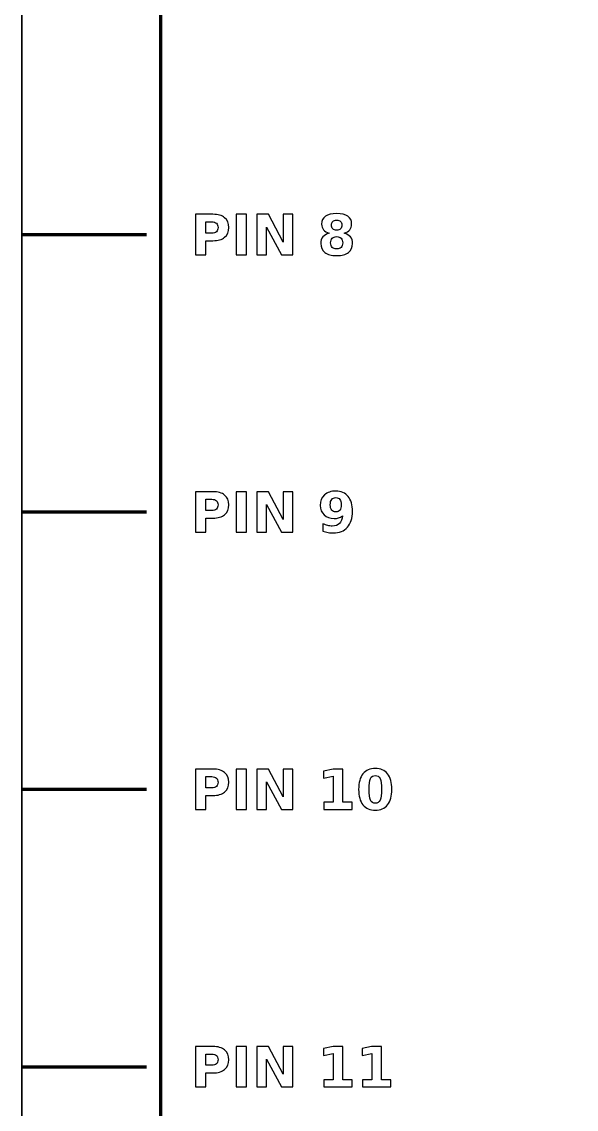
# Model space of a CAD drawing. Header units: centimetres. Extents: x -12.5 to -8.5, y -22.9 to -6.8.
# Drawn here: x -12.5 to -10.5, y -19.003 to -15.083 of the extents above; entities that cross this region are included whole.
import ezdxf

# ---------------------------------------------------------------- set-up
doc = ezdxf.new("R2010")
doc.units = ezdxf.units.CM
doc.header["$MEASUREMENT"] = 0
doc.layers.add('Layer 1', color=7, linetype='Continuous')

msp = doc.modelspace()

# ---------------------------------------------------------------- linework, layer by layer
at = {"layer": 'Layer 1', "color": 7, "lineweight": 35}
msp.add_open_spline([(-12.5, -6.85), (-12.5, -6.85), (-8.5, -6.85), (-8.5, -6.85), (-8.5, -6.85), (-8.5, -6.85), (-8.5, -22.85), (-8.5, -22.85), (-8.5, -22.85), (-8.5, -22.85), (-12.5, -22.85), (-12.5, -22.85), (-12.5, -22.85), (-12.5, -22.85), (-12.5, -6.85), (-12.5, -6.85)], degree=3, knots=[0, 0, 0, 0, 0.25, 0.25, 0.25, 0.25, 0.5, 0.5, 0.5, 0.5, 0.75, 0.75, 0.75, 0.75, 1, 1, 1, 1], dxfattribs=at)
at = {"layer": 'Layer 1', "color": 250, "lineweight": 100}
msp.add_open_spline([(-12, -8.6), (-12, -8.6), (-9, -8.6), (-9, -8.6), (-9, -8.6), (-9, -8.6), (-9, -22), (-9, -22), (-9, -22), (-9, -22), (-12, -22), (-12, -22), (-12, -22), (-12, -22), (-12, -8.6), (-12, -8.6)], degree=3, knots=[0, 0, 0, 0, 0.25, 0.25, 0.25, 0.25, 0.5, 0.5, 0.5, 0.5, 0.75, 0.75, 0.75, 0.75, 1, 1, 1, 1], dxfattribs=at)
at = {"layer": 'Layer 1', "color": 250}
for points, knots in [([(-11.8733, -15.7771), (-11.8733, -15.7771), (-11.8109, -15.7771), (-11.8109, -15.7771), (-11.8109, -15.7771), (-11.79234, -15.7771), (-11.7781, -15.78123), (-11.76817, -15.78947), (-11.76817, -15.78947), (-11.75824, -15.7977), (-11.75327, -15.80943), (-11.75327, -15.82467), (-11.75327, -15.82467), (-11.75327, -15.83993), (-11.75824, -15.8517), (-11.76817, -15.85993), (-11.76817, -15.85993), (-11.7781, -15.86817), (-11.79234, -15.8723), (-11.8109, -15.8723), (-11.8109, -15.8723), (-11.8109, -15.8723), (-11.8357, -15.8723), (-11.8357, -15.8723), (-11.8357, -15.8723), (-11.8357, -15.8723), (-11.8357, -15.9229), (-11.8357, -15.9229), (-11.8357, -15.9229), (-11.8357, -15.9229), (-11.8733, -15.9229), (-11.8733, -15.9229), (-11.8733, -15.9229), (-11.8733, -15.9229), (-11.8733, -15.7771), (-11.8733, -15.7771)], [0, 0, 0, 0, 0.1111111, 0.1111111, 0.1111111, 0.1111111, 0.2222222, 0.2222222, 0.2222222, 0.2222222, 0.3333333, 0.3333333, 0.3333333, 0.3333333, 0.4444444, 0.4444444, 0.4444444, 0.4444444, 0.5555556, 0.5555556, 0.5555556, 0.5555556, 0.6666667, 0.6666667, 0.6666667, 0.6666667, 0.7777778, 0.7777778, 0.7777778, 0.7777778, 0.8888889, 0.8888889, 0.8888889, 0.8888889, 1, 1, 1, 1]), ([(-11.72673, -15.7771), (-11.72673, -15.7771), (-11.68913, -15.7771), (-11.68913, -15.7771), (-11.68913, -15.7771), (-11.68913, -15.7771), (-11.68913, -15.9229), (-11.68913, -15.9229), (-11.68913, -15.9229), (-11.68913, -15.9229), (-11.72673, -15.9229), (-11.72673, -15.9229), (-11.72673, -15.9229), (-11.72673, -15.9229), (-11.72673, -15.7771), (-11.72673, -15.7771)], [0, 0, 0, 0, 0.25, 0.25, 0.25, 0.25, 0.5, 0.5, 0.5, 0.5, 0.75, 0.75, 0.75, 0.75, 1, 1, 1, 1]), ([(-11.65233, -15.7771), (-11.65233, -15.7771), (-11.61033, -15.7771), (-11.61033, -15.7771), (-11.61033, -15.7771), (-11.61033, -15.7771), (-11.5573, -15.8771), (-11.5573, -15.8771), (-11.5573, -15.8771), (-11.5573, -15.8771), (-11.5573, -15.7771), (-11.5573, -15.7771), (-11.5573, -15.7771), (-11.5573, -15.7771), (-11.52167, -15.7771), (-11.52167, -15.7771), (-11.52167, -15.7771), (-11.52167, -15.7771), (-11.52167, -15.9229), (-11.52167, -15.9229), (-11.52167, -15.9229), (-11.52167, -15.9229), (-11.56367, -15.9229), (-11.56367, -15.9229), (-11.56367, -15.9229), (-11.56367, -15.9229), (-11.6167, -15.8229), (-11.6167, -15.8229), (-11.6167, -15.8229), (-11.6167, -15.8229), (-11.6167, -15.9229), (-11.6167, -15.9229), (-11.6167, -15.9229), (-11.6167, -15.9229), (-11.65233, -15.9229), (-11.65233, -15.9229), (-11.65233, -15.9229), (-11.65233, -15.9229), (-11.65233, -15.7771), (-11.65233, -15.7771)], [0, 0, 0, 0, 0.1, 0.1, 0.1, 0.1, 0.2, 0.2, 0.2, 0.2, 0.3, 0.3, 0.3, 0.3, 0.4, 0.4, 0.4, 0.4, 0.5, 0.5, 0.5, 0.5, 0.6, 0.6, 0.6, 0.6, 0.7, 0.7, 0.7, 0.7, 0.8, 0.8, 0.8, 0.8, 0.9, 0.9, 0.9, 0.9, 1, 1, 1, 1]), ([(-11.39153, -15.84527), (-11.40037, -15.8426), (-11.40703, -15.8385), (-11.41153, -15.83297), (-11.41153, -15.83297), (-11.41603, -15.82743), (-11.41827, -15.82053), (-11.41827, -15.81227), (-11.41827, -15.81227), (-11.41827, -15.79997), (-11.41367, -15.79057), (-11.4045, -15.78413), (-11.4045, -15.78413), (-11.39533, -15.7777), (-11.38183, -15.77447), (-11.36407, -15.77447), (-11.36407, -15.77447), (-11.34643, -15.77447), (-11.333, -15.77767), (-11.32383, -15.7841), (-11.32383, -15.7841), (-11.31467, -15.7905), (-11.31007, -15.7999), (-11.31007, -15.81227), (-11.31007, -15.81227), (-11.31007, -15.82053), (-11.31233, -15.82743), (-11.31683, -15.83297), (-11.31683, -15.83297), (-11.32137, -15.8385), (-11.32807, -15.8426), (-11.3369, -15.84527), (-11.3369, -15.84527), (-11.327, -15.848), (-11.31953, -15.85243), (-11.3145, -15.8586), (-11.3145, -15.8586), (-11.30947, -15.86473), (-11.30693, -15.8725), (-11.30693, -15.8819), (-11.30693, -15.8819), (-11.30693, -15.89633), (-11.31173, -15.90727), (-11.32133, -15.91463), (-11.32133, -15.91463), (-11.33093, -15.92203), (-11.3452, -15.92573), (-11.36407, -15.92573), (-11.36407, -15.92573), (-11.38303, -15.92573), (-11.39733, -15.92203), (-11.407, -15.91463), (-11.407, -15.91463), (-11.41667, -15.90727), (-11.4215, -15.89633), (-11.4215, -15.8819), (-11.4215, -15.8819), (-11.4215, -15.8725), (-11.41897, -15.86473), (-11.41393, -15.8586), (-11.41393, -15.8586), (-11.4089, -15.85243), (-11.40143, -15.848), (-11.39153, -15.84527)], [0, 0, 0, 0, 0.0625, 0.0625, 0.0625, 0.0625, 0.125, 0.125, 0.125, 0.125, 0.1875, 0.1875, 0.1875, 0.1875, 0.25, 0.25, 0.25, 0.25, 0.3125, 0.3125, 0.3125, 0.3125, 0.375, 0.375, 0.375, 0.375, 0.4375, 0.4375, 0.4375, 0.4375, 0.5, 0.5, 0.5, 0.5, 0.5625, 0.5625, 0.5625, 0.5625, 0.625, 0.625, 0.625, 0.625, 0.6875, 0.6875, 0.6875, 0.6875, 0.75, 0.75, 0.75, 0.75, 0.8125, 0.8125, 0.8125, 0.8125, 0.875, 0.875, 0.875, 0.875, 0.9375, 0.9375, 0.9375, 0.9375, 1, 1, 1, 1]), ([(-11.38273, -15.81607), (-11.38273, -15.82187), (-11.38113, -15.82633), (-11.3779, -15.82943), (-11.3779, -15.82943), (-11.37467, -15.83257), (-11.37007, -15.83413), (-11.36407, -15.83413), (-11.36407, -15.83413), (-11.3582, -15.83413), (-11.35367, -15.83257), (-11.3505, -15.82943), (-11.3505, -15.82943), (-11.3473, -15.82633), (-11.3457, -15.82187), (-11.3457, -15.81607), (-11.3457, -15.81607), (-11.3457, -15.81027), (-11.3473, -15.80583), (-11.3505, -15.80273), (-11.3505, -15.80273), (-11.35367, -15.79963), (-11.3582, -15.7981), (-11.36407, -15.7981), (-11.36407, -15.7981), (-11.37007, -15.7981), (-11.37467, -15.79967), (-11.3779, -15.8028), (-11.3779, -15.8028), (-11.38113, -15.8059), (-11.38273, -15.81033), (-11.38273, -15.81607)], [0, 0, 0, 0, 0.125, 0.125, 0.125, 0.125, 0.25, 0.25, 0.25, 0.25, 0.375, 0.375, 0.375, 0.375, 0.5, 0.5, 0.5, 0.5, 0.625, 0.625, 0.625, 0.625, 0.75, 0.75, 0.75, 0.75, 0.875, 0.875, 0.875, 0.875, 1, 1, 1, 1]), ([(-11.8357, -15.80433), (-11.8357, -15.80433), (-11.8357, -15.84507), (-11.8357, -15.84507), (-11.8357, -15.84507), (-11.8357, -15.84507), (-11.8149, -15.84507), (-11.8149, -15.84507), (-11.8149, -15.84507), (-11.8076, -15.84507), (-11.80197, -15.8433), (-11.798, -15.83973), (-11.798, -15.83973), (-11.79404, -15.8362), (-11.79204, -15.83117), (-11.79204, -15.82467), (-11.79204, -15.82467), (-11.79204, -15.81813), (-11.79404, -15.81313), (-11.798, -15.8096), (-11.798, -15.8096), (-11.80197, -15.8061), (-11.8076, -15.80433), (-11.8149, -15.80433), (-11.8149, -15.80433), (-11.8149, -15.80433), (-11.8357, -15.80433), (-11.8357, -15.80433)], [0, 0, 0, 0, 0.1428571, 0.1428571, 0.1428571, 0.1428571, 0.2857143, 0.2857143, 0.2857143, 0.2857143, 0.4285714, 0.4285714, 0.4285714, 0.4285714, 0.5714286, 0.5714286, 0.5714286, 0.5714286, 0.7142857, 0.7142857, 0.7142857, 0.7142857, 0.8571429, 0.8571429, 0.8571429, 0.8571429, 1, 1, 1, 1]), ([(-11.36407, -15.85767), (-11.3711, -15.85767), (-11.37653, -15.8596), (-11.3803, -15.86343), (-11.3803, -15.86343), (-11.38407, -15.86727), (-11.38597, -15.87277), (-11.38597, -15.87993), (-11.38597, -15.87993), (-11.38597, -15.8871), (-11.38407, -15.89257), (-11.3803, -15.8964), (-11.3803, -15.8964), (-11.37653, -15.9002), (-11.3711, -15.9021), (-11.36407, -15.9021), (-11.36407, -15.9021), (-11.3571, -15.9021), (-11.35177, -15.9002), (-11.34803, -15.8964), (-11.34803, -15.8964), (-11.34433, -15.89257), (-11.34247, -15.8871), (-11.34247, -15.87993), (-11.34247, -15.87993), (-11.34247, -15.8727), (-11.34433, -15.8672), (-11.34803, -15.86337), (-11.34803, -15.86337), (-11.35177, -15.85957), (-11.3571, -15.85767), (-11.36407, -15.85767)], [0, 0, 0, 0, 0.125, 0.125, 0.125, 0.125, 0.25, 0.25, 0.25, 0.25, 0.375, 0.375, 0.375, 0.375, 0.5, 0.5, 0.5, 0.5, 0.625, 0.625, 0.625, 0.625, 0.75, 0.75, 0.75, 0.75, 0.875, 0.875, 0.875, 0.875, 1, 1, 1, 1]), ([(-11.8733, -16.7771), (-11.8733, -16.7771), (-11.8109, -16.7771), (-11.8109, -16.7771), (-11.8109, -16.7771), (-11.79234, -16.7771), (-11.7781, -16.78123), (-11.76817, -16.78947), (-11.76817, -16.78947), (-11.75824, -16.7977), (-11.75327, -16.80943), (-11.75327, -16.82467), (-11.75327, -16.82467), (-11.75327, -16.83993), (-11.75824, -16.8517), (-11.76817, -16.85993), (-11.76817, -16.85993), (-11.7781, -16.86817), (-11.79234, -16.8723), (-11.8109, -16.8723), (-11.8109, -16.8723), (-11.8109, -16.8723), (-11.8357, -16.8723), (-11.8357, -16.8723), (-11.8357, -16.8723), (-11.8357, -16.8723), (-11.8357, -16.9229), (-11.8357, -16.9229), (-11.8357, -16.9229), (-11.8357, -16.9229), (-11.8733, -16.9229), (-11.8733, -16.9229), (-11.8733, -16.9229), (-11.8733, -16.9229), (-11.8733, -16.7771), (-11.8733, -16.7771)], [0, 0, 0, 0, 0.1111111, 0.1111111, 0.1111111, 0.1111111, 0.2222222, 0.2222222, 0.2222222, 0.2222222, 0.3333333, 0.3333333, 0.3333333, 0.3333333, 0.4444444, 0.4444444, 0.4444444, 0.4444444, 0.5555556, 0.5555556, 0.5555556, 0.5555556, 0.6666667, 0.6666667, 0.6666667, 0.6666667, 0.7777778, 0.7777778, 0.7777778, 0.7777778, 0.8888889, 0.8888889, 0.8888889, 0.8888889, 1, 1, 1, 1]), ([(-11.72673, -16.7771), (-11.72673, -16.7771), (-11.68913, -16.7771), (-11.68913, -16.7771), (-11.68913, -16.7771), (-11.68913, -16.7771), (-11.68913, -16.9229), (-11.68913, -16.9229), (-11.68913, -16.9229), (-11.68913, -16.9229), (-11.72673, -16.9229), (-11.72673, -16.9229), (-11.72673, -16.9229), (-11.72673, -16.9229), (-11.72673, -16.7771), (-11.72673, -16.7771)], [0, 0, 0, 0, 0.25, 0.25, 0.25, 0.25, 0.5, 0.5, 0.5, 0.5, 0.75, 0.75, 0.75, 0.75, 1, 1, 1, 1]), ([(-11.65233, -16.7771), (-11.65233, -16.7771), (-11.61033, -16.7771), (-11.61033, -16.7771), (-11.61033, -16.7771), (-11.61033, -16.7771), (-11.5573, -16.8771), (-11.5573, -16.8771), (-11.5573, -16.8771), (-11.5573, -16.8771), (-11.5573, -16.7771), (-11.5573, -16.7771), (-11.5573, -16.7771), (-11.5573, -16.7771), (-11.52167, -16.7771), (-11.52167, -16.7771), (-11.52167, -16.7771), (-11.52167, -16.7771), (-11.52167, -16.9229), (-11.52167, -16.9229), (-11.52167, -16.9229), (-11.52167, -16.9229), (-11.56367, -16.9229), (-11.56367, -16.9229), (-11.56367, -16.9229), (-11.56367, -16.9229), (-11.6167, -16.8229), (-11.6167, -16.8229), (-11.6167, -16.8229), (-11.6167, -16.8229), (-11.6167, -16.9229), (-11.6167, -16.9229), (-11.6167, -16.9229), (-11.6167, -16.9229), (-11.65233, -16.9229), (-11.65233, -16.9229), (-11.65233, -16.9229), (-11.65233, -16.9229), (-11.65233, -16.7771), (-11.65233, -16.7771)], [0, 0, 0, 0, 0.1, 0.1, 0.1, 0.1, 0.2, 0.2, 0.2, 0.2, 0.3, 0.3, 0.3, 0.3, 0.4, 0.4, 0.4, 0.4, 0.5, 0.5, 0.5, 0.5, 0.6, 0.6, 0.6, 0.6, 0.7, 0.7, 0.7, 0.7, 0.8, 0.8, 0.8, 0.8, 0.9, 0.9, 0.9, 0.9, 1, 1, 1, 1]), ([(-11.41367, -16.9197), (-11.41367, -16.9197), (-11.41367, -16.89273), (-11.41367, -16.89273), (-11.41367, -16.89273), (-11.40767, -16.89553), (-11.40193, -16.89763), (-11.39647, -16.89903), (-11.39647, -16.89903), (-11.391, -16.90043), (-11.3856, -16.90113), (-11.38027, -16.90113), (-11.38027, -16.90113), (-11.36907, -16.90113), (-11.36037, -16.89803), (-11.3541, -16.8918), (-11.3541, -16.8918), (-11.34787, -16.8856), (-11.34417, -16.87637), (-11.34307, -16.86413), (-11.34307, -16.86413), (-11.3475, -16.8674), (-11.3522, -16.86983), (-11.35723, -16.87147), (-11.35723, -16.87147), (-11.36223, -16.8731), (-11.36767, -16.8739), (-11.37353, -16.8739), (-11.37353, -16.8739), (-11.38843, -16.8739), (-11.40047, -16.86957), (-11.4096, -16.86087), (-11.4096, -16.86087), (-11.41877, -16.85217), (-11.42333, -16.84073), (-11.42333, -16.82653), (-11.42333, -16.82653), (-11.42333, -16.81083), (-11.41823, -16.79827), (-11.40807, -16.78883), (-11.40807, -16.78883), (-11.39787, -16.7794), (-11.3842, -16.77467), (-11.3671, -16.77467), (-11.3671, -16.77467), (-11.34807, -16.77467), (-11.33337, -16.78107), (-11.32297, -16.7939), (-11.32297, -16.7939), (-11.31253, -16.80673), (-11.30733, -16.82487), (-11.30733, -16.8483), (-11.30733, -16.8483), (-11.30733, -16.87237), (-11.31343, -16.8913), (-11.3256, -16.90507), (-11.3256, -16.90507), (-11.33777, -16.91883), (-11.35447, -16.92573), (-11.37567, -16.92573), (-11.37567, -16.92573), (-11.38253, -16.92573), (-11.38907, -16.92523), (-11.3953, -16.92423), (-11.3953, -16.92423), (-11.40157, -16.92323), (-11.40767, -16.9217), (-11.41367, -16.9197)], [0, 0, 0, 0, 0.0588235, 0.0588235, 0.0588235, 0.0588235, 0.1176471, 0.1176471, 0.1176471, 0.1176471, 0.1764706, 0.1764706, 0.1764706, 0.1764706, 0.2352941, 0.2352941, 0.2352941, 0.2352941, 0.2941176, 0.2941176, 0.2941176, 0.2941176, 0.3529412, 0.3529412, 0.3529412, 0.3529412, 0.4117647, 0.4117647, 0.4117647, 0.4117647, 0.4705882, 0.4705882, 0.4705882, 0.4705882, 0.5294118, 0.5294118, 0.5294118, 0.5294118, 0.5882353, 0.5882353, 0.5882353, 0.5882353, 0.6470588, 0.6470588, 0.6470588, 0.6470588, 0.7058824, 0.7058824, 0.7058824, 0.7058824, 0.7647059, 0.7647059, 0.7647059, 0.7647059, 0.8235294, 0.8235294, 0.8235294, 0.8235294, 0.8823529, 0.8823529, 0.8823529, 0.8823529, 0.9411765, 0.9411765, 0.9411765, 0.9411765, 1, 1, 1, 1]), ([(-11.8357, -16.80433), (-11.8357, -16.80433), (-11.8357, -16.84507), (-11.8357, -16.84507), (-11.8357, -16.84507), (-11.8357, -16.84507), (-11.8149, -16.84507), (-11.8149, -16.84507), (-11.8149, -16.84507), (-11.8076, -16.84507), (-11.80197, -16.8433), (-11.798, -16.83973), (-11.798, -16.83973), (-11.79404, -16.8362), (-11.79204, -16.83117), (-11.79204, -16.82467), (-11.79204, -16.82467), (-11.79204, -16.81813), (-11.79404, -16.81313), (-11.798, -16.8096), (-11.798, -16.8096), (-11.80197, -16.8061), (-11.8076, -16.80433), (-11.8149, -16.80433), (-11.8149, -16.80433), (-11.8149, -16.80433), (-11.8357, -16.80433), (-11.8357, -16.80433)], [0, 0, 0, 0, 0.1428571, 0.1428571, 0.1428571, 0.1428571, 0.2857143, 0.2857143, 0.2857143, 0.2857143, 0.4285714, 0.4285714, 0.4285714, 0.4285714, 0.5714286, 0.5714286, 0.5714286, 0.5714286, 0.7142857, 0.7142857, 0.7142857, 0.7142857, 0.8571429, 0.8571429, 0.8571429, 0.8571429, 1, 1, 1, 1]), ([(-11.36727, -16.8495), (-11.3607, -16.8495), (-11.35577, -16.84737), (-11.35243, -16.8431), (-11.35243, -16.8431), (-11.34913, -16.83883), (-11.34747, -16.83243), (-11.34747, -16.8239), (-11.34747, -16.8239), (-11.34747, -16.81543), (-11.34913, -16.80903), (-11.35243, -16.80473), (-11.35243, -16.80473), (-11.35577, -16.80043), (-11.3607, -16.7983), (-11.36727, -16.7983), (-11.36727, -16.7983), (-11.37387, -16.7983), (-11.3788, -16.80043), (-11.38213, -16.80473), (-11.38213, -16.80473), (-11.38543, -16.80903), (-11.3871, -16.81543), (-11.3871, -16.8239), (-11.3871, -16.8239), (-11.3871, -16.83243), (-11.38543, -16.83883), (-11.38213, -16.8431), (-11.38213, -16.8431), (-11.3788, -16.84737), (-11.37387, -16.8495), (-11.36727, -16.8495)], [0, 0, 0, 0, 0.125, 0.125, 0.125, 0.125, 0.25, 0.25, 0.25, 0.25, 0.375, 0.375, 0.375, 0.375, 0.5, 0.5, 0.5, 0.5, 0.625, 0.625, 0.625, 0.625, 0.75, 0.75, 0.75, 0.75, 0.875, 0.875, 0.875, 0.875, 1, 1, 1, 1]), ([(-11.8733, -17.7771), (-11.8733, -17.7771), (-11.8109, -17.7771), (-11.8109, -17.7771), (-11.8109, -17.7771), (-11.79234, -17.7771), (-11.7781, -17.78123), (-11.76817, -17.78947), (-11.76817, -17.78947), (-11.75824, -17.7977), (-11.75327, -17.80943), (-11.75327, -17.82467), (-11.75327, -17.82467), (-11.75327, -17.83993), (-11.75824, -17.8517), (-11.76817, -17.85993), (-11.76817, -17.85993), (-11.7781, -17.86817), (-11.79234, -17.8723), (-11.8109, -17.8723), (-11.8109, -17.8723), (-11.8109, -17.8723), (-11.8357, -17.8723), (-11.8357, -17.8723), (-11.8357, -17.8723), (-11.8357, -17.8723), (-11.8357, -17.9229), (-11.8357, -17.9229), (-11.8357, -17.9229), (-11.8357, -17.9229), (-11.8733, -17.9229), (-11.8733, -17.9229), (-11.8733, -17.9229), (-11.8733, -17.9229), (-11.8733, -17.7771), (-11.8733, -17.7771)], [0, 0, 0, 0, 0.1111111, 0.1111111, 0.1111111, 0.1111111, 0.2222222, 0.2222222, 0.2222222, 0.2222222, 0.3333333, 0.3333333, 0.3333333, 0.3333333, 0.4444444, 0.4444444, 0.4444444, 0.4444444, 0.5555556, 0.5555556, 0.5555556, 0.5555556, 0.6666667, 0.6666667, 0.6666667, 0.6666667, 0.7777778, 0.7777778, 0.7777778, 0.7777778, 0.8888889, 0.8888889, 0.8888889, 0.8888889, 1, 1, 1, 1]), ([(-11.72673, -17.7771), (-11.72673, -17.7771), (-11.68913, -17.7771), (-11.68913, -17.7771), (-11.68913, -17.7771), (-11.68913, -17.7771), (-11.68913, -17.9229), (-11.68913, -17.9229), (-11.68913, -17.9229), (-11.68913, -17.9229), (-11.72673, -17.9229), (-11.72673, -17.9229), (-11.72673, -17.9229), (-11.72673, -17.9229), (-11.72673, -17.7771), (-11.72673, -17.7771)], [0, 0, 0, 0, 0.25, 0.25, 0.25, 0.25, 0.5, 0.5, 0.5, 0.5, 0.75, 0.75, 0.75, 0.75, 1, 1, 1, 1]), ([(-11.65233, -17.7771), (-11.65233, -17.7771), (-11.61033, -17.7771), (-11.61033, -17.7771), (-11.61033, -17.7771), (-11.61033, -17.7771), (-11.5573, -17.8771), (-11.5573, -17.8771), (-11.5573, -17.8771), (-11.5573, -17.8771), (-11.5573, -17.7771), (-11.5573, -17.7771), (-11.5573, -17.7771), (-11.5573, -17.7771), (-11.52167, -17.7771), (-11.52167, -17.7771), (-11.52167, -17.7771), (-11.52167, -17.7771), (-11.52167, -17.9229), (-11.52167, -17.9229), (-11.52167, -17.9229), (-11.52167, -17.9229), (-11.56367, -17.9229), (-11.56367, -17.9229), (-11.56367, -17.9229), (-11.56367, -17.9229), (-11.6167, -17.8229), (-11.6167, -17.8229), (-11.6167, -17.8229), (-11.6167, -17.8229), (-11.6167, -17.9229), (-11.6167, -17.9229), (-11.6167, -17.9229), (-11.6167, -17.9229), (-11.65233, -17.9229), (-11.65233, -17.9229), (-11.65233, -17.9229), (-11.65233, -17.9229), (-11.65233, -17.7771), (-11.65233, -17.7771)], [0, 0, 0, 0, 0.1, 0.1, 0.1, 0.1, 0.2, 0.2, 0.2, 0.2, 0.3, 0.3, 0.3, 0.3, 0.4, 0.4, 0.4, 0.4, 0.5, 0.5, 0.5, 0.5, 0.6, 0.6, 0.6, 0.6, 0.7, 0.7, 0.7, 0.7, 0.8, 0.8, 0.8, 0.8, 0.9, 0.9, 0.9, 0.9, 1, 1, 1, 1]), ([(-11.41027, -17.89693), (-11.41027, -17.89693), (-11.37707, -17.89693), (-11.37707, -17.89693), (-11.37707, -17.89693), (-11.37707, -17.89693), (-11.37707, -17.8027), (-11.37707, -17.8027), (-11.37707, -17.8027), (-11.37707, -17.8027), (-11.41113, -17.80973), (-11.41113, -17.80973), (-11.41113, -17.80973), (-11.41113, -17.80973), (-11.41113, -17.78413), (-11.41113, -17.78413), (-11.41113, -17.78413), (-11.41113, -17.78413), (-11.37727, -17.7771), (-11.37727, -17.7771), (-11.37727, -17.7771), (-11.37727, -17.7771), (-11.34153, -17.7771), (-11.34153, -17.7771), (-11.34153, -17.7771), (-11.34153, -17.7771), (-11.34153, -17.89693), (-11.34153, -17.89693), (-11.34153, -17.89693), (-11.34153, -17.89693), (-11.30833, -17.89693), (-11.30833, -17.89693), (-11.30833, -17.89693), (-11.30833, -17.89693), (-11.30833, -17.9229), (-11.30833, -17.9229), (-11.30833, -17.9229), (-11.30833, -17.9229), (-11.41027, -17.9229), (-11.41027, -17.9229), (-11.41027, -17.9229), (-11.41027, -17.9229), (-11.41027, -17.89693), (-11.41027, -17.89693)], [0, 0, 0, 0, 0.0909091, 0.0909091, 0.0909091, 0.0909091, 0.1818182, 0.1818182, 0.1818182, 0.1818182, 0.2727273, 0.2727273, 0.2727273, 0.2727273, 0.3636364, 0.3636364, 0.3636364, 0.3636364, 0.4545455, 0.4545455, 0.4545455, 0.4545455, 0.5454545, 0.5454545, 0.5454545, 0.5454545, 0.6363636, 0.6363636, 0.6363636, 0.6363636, 0.7272727, 0.7272727, 0.7272727, 0.7272727, 0.8181818, 0.8181818, 0.8181818, 0.8181818, 0.9090909, 0.9090909, 0.9090909, 0.9090909, 1, 1, 1, 1]), ([(-11.16493, -17.85013), (-11.16493, -17.8743), (-11.17013, -17.89293), (-11.18056, -17.90607), (-11.18056, -17.90607), (-11.19096, -17.91917), (-11.20576, -17.92573), (-11.2249, -17.92573), (-11.2249, -17.92573), (-11.2441, -17.92573), (-11.25893, -17.91917), (-11.26933, -17.90607), (-11.26933, -17.90607), (-11.27976, -17.89293), (-11.28496, -17.8743), (-11.28496, -17.85013), (-11.28496, -17.85013), (-11.28496, -17.82593), (-11.27976, -17.80727), (-11.26933, -17.79413), (-11.26933, -17.79413), (-11.25893, -17.78103), (-11.2441, -17.77447), (-11.2249, -17.77447), (-11.2249, -17.77447), (-11.20576, -17.77447), (-11.19096, -17.78103), (-11.18056, -17.79413), (-11.18056, -17.79413), (-11.17013, -17.80727), (-11.16493, -17.82593), (-11.16493, -17.85013)], [0, 0, 0, 0, 0.125, 0.125, 0.125, 0.125, 0.25, 0.25, 0.25, 0.25, 0.375, 0.375, 0.375, 0.375, 0.5, 0.5, 0.5, 0.5, 0.625, 0.625, 0.625, 0.625, 0.75, 0.75, 0.75, 0.75, 0.875, 0.875, 0.875, 0.875, 1, 1, 1, 1]), ([(-11.8357, -17.80433), (-11.8357, -17.80433), (-11.8357, -17.84507), (-11.8357, -17.84507), (-11.8357, -17.84507), (-11.8357, -17.84507), (-11.8149, -17.84507), (-11.8149, -17.84507), (-11.8149, -17.84507), (-11.8076, -17.84507), (-11.80197, -17.8433), (-11.798, -17.83973), (-11.798, -17.83973), (-11.79404, -17.8362), (-11.79204, -17.83117), (-11.79204, -17.82467), (-11.79204, -17.82467), (-11.79204, -17.81813), (-11.79404, -17.81313), (-11.798, -17.8096), (-11.798, -17.8096), (-11.80197, -17.8061), (-11.8076, -17.80433), (-11.8149, -17.80433), (-11.8149, -17.80433), (-11.8149, -17.80433), (-11.8357, -17.80433), (-11.8357, -17.80433)], [0, 0, 0, 0, 0.1428571, 0.1428571, 0.1428571, 0.1428571, 0.2857143, 0.2857143, 0.2857143, 0.2857143, 0.4285714, 0.4285714, 0.4285714, 0.4285714, 0.5714286, 0.5714286, 0.5714286, 0.5714286, 0.7142857, 0.7142857, 0.7142857, 0.7142857, 0.8571429, 0.8571429, 0.8571429, 0.8571429, 1, 1, 1, 1]), ([(-11.20253, -17.84987), (-11.20253, -17.83163), (-11.20423, -17.8188), (-11.20766, -17.81133), (-11.20766, -17.81133), (-11.21106, -17.8039), (-11.21683, -17.80017), (-11.2249, -17.80017), (-11.2249, -17.80017), (-11.23296, -17.80017), (-11.23873, -17.8039), (-11.2422, -17.81133), (-11.2422, -17.81133), (-11.24563, -17.8188), (-11.24736, -17.83163), (-11.24736, -17.84987), (-11.24736, -17.84987), (-11.24736, -17.86827), (-11.24563, -17.88127), (-11.2422, -17.8888), (-11.2422, -17.8888), (-11.23873, -17.89637), (-11.23296, -17.90013), (-11.2249, -17.90013), (-11.2249, -17.90013), (-11.2169, -17.90013), (-11.21116, -17.89637), (-11.2077, -17.8888), (-11.2077, -17.8888), (-11.20426, -17.88127), (-11.20253, -17.86827), (-11.20253, -17.84987)], [0, 0, 0, 0, 0.125, 0.125, 0.125, 0.125, 0.25, 0.25, 0.25, 0.25, 0.375, 0.375, 0.375, 0.375, 0.5, 0.5, 0.5, 0.5, 0.625, 0.625, 0.625, 0.625, 0.75, 0.75, 0.75, 0.75, 0.875, 0.875, 0.875, 0.875, 1, 1, 1, 1]), ([(-11.8733, -18.7771), (-11.8733, -18.7771), (-11.8109, -18.7771), (-11.8109, -18.7771), (-11.8109, -18.7771), (-11.79234, -18.7771), (-11.7781, -18.78123), (-11.76817, -18.78947), (-11.76817, -18.78947), (-11.75824, -18.7977), (-11.75327, -18.80943), (-11.75327, -18.82467), (-11.75327, -18.82467), (-11.75327, -18.83993), (-11.75824, -18.8517), (-11.76817, -18.85993), (-11.76817, -18.85993), (-11.7781, -18.86817), (-11.79234, -18.8723), (-11.8109, -18.8723), (-11.8109, -18.8723), (-11.8109, -18.8723), (-11.8357, -18.8723), (-11.8357, -18.8723), (-11.8357, -18.8723), (-11.8357, -18.8723), (-11.8357, -18.9229), (-11.8357, -18.9229), (-11.8357, -18.9229), (-11.8357, -18.9229), (-11.8733, -18.9229), (-11.8733, -18.9229), (-11.8733, -18.9229), (-11.8733, -18.9229), (-11.8733, -18.7771), (-11.8733, -18.7771)], [0, 0, 0, 0, 0.1111111, 0.1111111, 0.1111111, 0.1111111, 0.2222222, 0.2222222, 0.2222222, 0.2222222, 0.3333333, 0.3333333, 0.3333333, 0.3333333, 0.4444444, 0.4444444, 0.4444444, 0.4444444, 0.5555556, 0.5555556, 0.5555556, 0.5555556, 0.6666667, 0.6666667, 0.6666667, 0.6666667, 0.7777778, 0.7777778, 0.7777778, 0.7777778, 0.8888889, 0.8888889, 0.8888889, 0.8888889, 1, 1, 1, 1]), ([(-11.72673, -18.7771), (-11.72673, -18.7771), (-11.68913, -18.7771), (-11.68913, -18.7771), (-11.68913, -18.7771), (-11.68913, -18.7771), (-11.68913, -18.9229), (-11.68913, -18.9229), (-11.68913, -18.9229), (-11.68913, -18.9229), (-11.72673, -18.9229), (-11.72673, -18.9229), (-11.72673, -18.9229), (-11.72673, -18.9229), (-11.72673, -18.7771), (-11.72673, -18.7771)], [0, 0, 0, 0, 0.25, 0.25, 0.25, 0.25, 0.5, 0.5, 0.5, 0.5, 0.75, 0.75, 0.75, 0.75, 1, 1, 1, 1]), ([(-11.65233, -18.7771), (-11.65233, -18.7771), (-11.61033, -18.7771), (-11.61033, -18.7771), (-11.61033, -18.7771), (-11.61033, -18.7771), (-11.5573, -18.8771), (-11.5573, -18.8771), (-11.5573, -18.8771), (-11.5573, -18.8771), (-11.5573, -18.7771), (-11.5573, -18.7771), (-11.5573, -18.7771), (-11.5573, -18.7771), (-11.52167, -18.7771), (-11.52167, -18.7771), (-11.52167, -18.7771), (-11.52167, -18.7771), (-11.52167, -18.9229), (-11.52167, -18.9229), (-11.52167, -18.9229), (-11.52167, -18.9229), (-11.56367, -18.9229), (-11.56367, -18.9229), (-11.56367, -18.9229), (-11.56367, -18.9229), (-11.6167, -18.8229), (-11.6167, -18.8229), (-11.6167, -18.8229), (-11.6167, -18.8229), (-11.6167, -18.9229), (-11.6167, -18.9229), (-11.6167, -18.9229), (-11.6167, -18.9229), (-11.65233, -18.9229), (-11.65233, -18.9229), (-11.65233, -18.9229), (-11.65233, -18.9229), (-11.65233, -18.7771), (-11.65233, -18.7771)], [0, 0, 0, 0, 0.1, 0.1, 0.1, 0.1, 0.2, 0.2, 0.2, 0.2, 0.3, 0.3, 0.3, 0.3, 0.4, 0.4, 0.4, 0.4, 0.5, 0.5, 0.5, 0.5, 0.6, 0.6, 0.6, 0.6, 0.7, 0.7, 0.7, 0.7, 0.8, 0.8, 0.8, 0.8, 0.9, 0.9, 0.9, 0.9, 1, 1, 1, 1]), ([(-11.41027, -18.89693), (-11.41027, -18.89693), (-11.37707, -18.89693), (-11.37707, -18.89693), (-11.37707, -18.89693), (-11.37707, -18.89693), (-11.37707, -18.8027), (-11.37707, -18.8027), (-11.37707, -18.8027), (-11.37707, -18.8027), (-11.41113, -18.80973), (-11.41113, -18.80973), (-11.41113, -18.80973), (-11.41113, -18.80973), (-11.41113, -18.78413), (-11.41113, -18.78413), (-11.41113, -18.78413), (-11.41113, -18.78413), (-11.37727, -18.7771), (-11.37727, -18.7771), (-11.37727, -18.7771), (-11.37727, -18.7771), (-11.34153, -18.7771), (-11.34153, -18.7771), (-11.34153, -18.7771), (-11.34153, -18.7771), (-11.34153, -18.89693), (-11.34153, -18.89693), (-11.34153, -18.89693), (-11.34153, -18.89693), (-11.30833, -18.89693), (-11.30833, -18.89693), (-11.30833, -18.89693), (-11.30833, -18.89693), (-11.30833, -18.9229), (-11.30833, -18.9229), (-11.30833, -18.9229), (-11.30833, -18.9229), (-11.41027, -18.9229), (-11.41027, -18.9229), (-11.41027, -18.9229), (-11.41027, -18.9229), (-11.41027, -18.89693), (-11.41027, -18.89693)], [0, 0, 0, 0, 0.0909091, 0.0909091, 0.0909091, 0.0909091, 0.1818182, 0.1818182, 0.1818182, 0.1818182, 0.2727273, 0.2727273, 0.2727273, 0.2727273, 0.3636364, 0.3636364, 0.3636364, 0.3636364, 0.4545455, 0.4545455, 0.4545455, 0.4545455, 0.5454545, 0.5454545, 0.5454545, 0.5454545, 0.6363636, 0.6363636, 0.6363636, 0.6363636, 0.7272727, 0.7272727, 0.7272727, 0.7272727, 0.8181818, 0.8181818, 0.8181818, 0.8181818, 0.9090909, 0.9090909, 0.9090909, 0.9090909, 1, 1, 1, 1]), ([(-11.2711, -18.89693), (-11.2711, -18.89693), (-11.2379, -18.89693), (-11.2379, -18.89693), (-11.2379, -18.89693), (-11.2379, -18.89693), (-11.2379, -18.8027), (-11.2379, -18.8027), (-11.2379, -18.8027), (-11.2379, -18.8027), (-11.27196, -18.80973), (-11.27196, -18.80973), (-11.27196, -18.80973), (-11.27196, -18.80973), (-11.27196, -18.78413), (-11.27196, -18.78413), (-11.27196, -18.78413), (-11.27196, -18.78413), (-11.2381, -18.7771), (-11.2381, -18.7771), (-11.2381, -18.7771), (-11.2381, -18.7771), (-11.20236, -18.7771), (-11.20236, -18.7771), (-11.20236, -18.7771), (-11.20236, -18.7771), (-11.20236, -18.89693), (-11.20236, -18.89693), (-11.20236, -18.89693), (-11.20236, -18.89693), (-11.16916, -18.89693), (-11.16916, -18.89693), (-11.16916, -18.89693), (-11.16916, -18.89693), (-11.16916, -18.9229), (-11.16916, -18.9229), (-11.16916, -18.9229), (-11.16916, -18.9229), (-11.2711, -18.9229), (-11.2711, -18.9229), (-11.2711, -18.9229), (-11.2711, -18.9229), (-11.2711, -18.89693), (-11.2711, -18.89693)], [0, 0, 0, 0, 0.0909091, 0.0909091, 0.0909091, 0.0909091, 0.1818182, 0.1818182, 0.1818182, 0.1818182, 0.2727273, 0.2727273, 0.2727273, 0.2727273, 0.3636364, 0.3636364, 0.3636364, 0.3636364, 0.4545455, 0.4545455, 0.4545455, 0.4545455, 0.5454545, 0.5454545, 0.5454545, 0.5454545, 0.6363636, 0.6363636, 0.6363636, 0.6363636, 0.7272727, 0.7272727, 0.7272727, 0.7272727, 0.8181818, 0.8181818, 0.8181818, 0.8181818, 0.9090909, 0.9090909, 0.9090909, 0.9090909, 1, 1, 1, 1]), ([(-11.8357, -18.80433), (-11.8357, -18.80433), (-11.8357, -18.84507), (-11.8357, -18.84507), (-11.8357, -18.84507), (-11.8357, -18.84507), (-11.8149, -18.84507), (-11.8149, -18.84507), (-11.8149, -18.84507), (-11.8076, -18.84507), (-11.80197, -18.8433), (-11.798, -18.83973), (-11.798, -18.83973), (-11.79404, -18.8362), (-11.79204, -18.83117), (-11.79204, -18.82467), (-11.79204, -18.82467), (-11.79204, -18.81813), (-11.79404, -18.81313), (-11.798, -18.8096), (-11.798, -18.8096), (-11.80197, -18.8061), (-11.8076, -18.80433), (-11.8149, -18.80433), (-11.8149, -18.80433), (-11.8149, -18.80433), (-11.8357, -18.80433), (-11.8357, -18.80433)], [0, 0, 0, 0, 0.1428571, 0.1428571, 0.1428571, 0.1428571, 0.2857143, 0.2857143, 0.2857143, 0.2857143, 0.4285714, 0.4285714, 0.4285714, 0.4285714, 0.5714286, 0.5714286, 0.5714286, 0.5714286, 0.7142857, 0.7142857, 0.7142857, 0.7142857, 0.8571429, 0.8571429, 0.8571429, 0.8571429, 1, 1, 1, 1])]:
    msp.add_open_spline(points, degree=3, knots=knots, dxfattribs=at)
at = {"layer": 'Layer 1', "color": 250, "lineweight": 106}
for points in [[(-12.5, -15.85), (-12.5, -15.85), (-12.05001, -15.84998), (-12.05001, -15.84998)], [(-12.5, -16.85), (-12.5, -16.85), (-12.05001, -16.84998), (-12.05001, -16.84998)], [(-12.5, -17.85), (-12.5, -17.85), (-12.05001, -17.84998), (-12.05001, -17.84998)], [(-12.5, -18.85), (-12.5, -18.85), (-12.05001, -18.84998), (-12.05001, -18.84998)]]:
    msp.add_open_spline(points, degree=3, dxfattribs=at)

doc.saveas('drawing.dxf')
